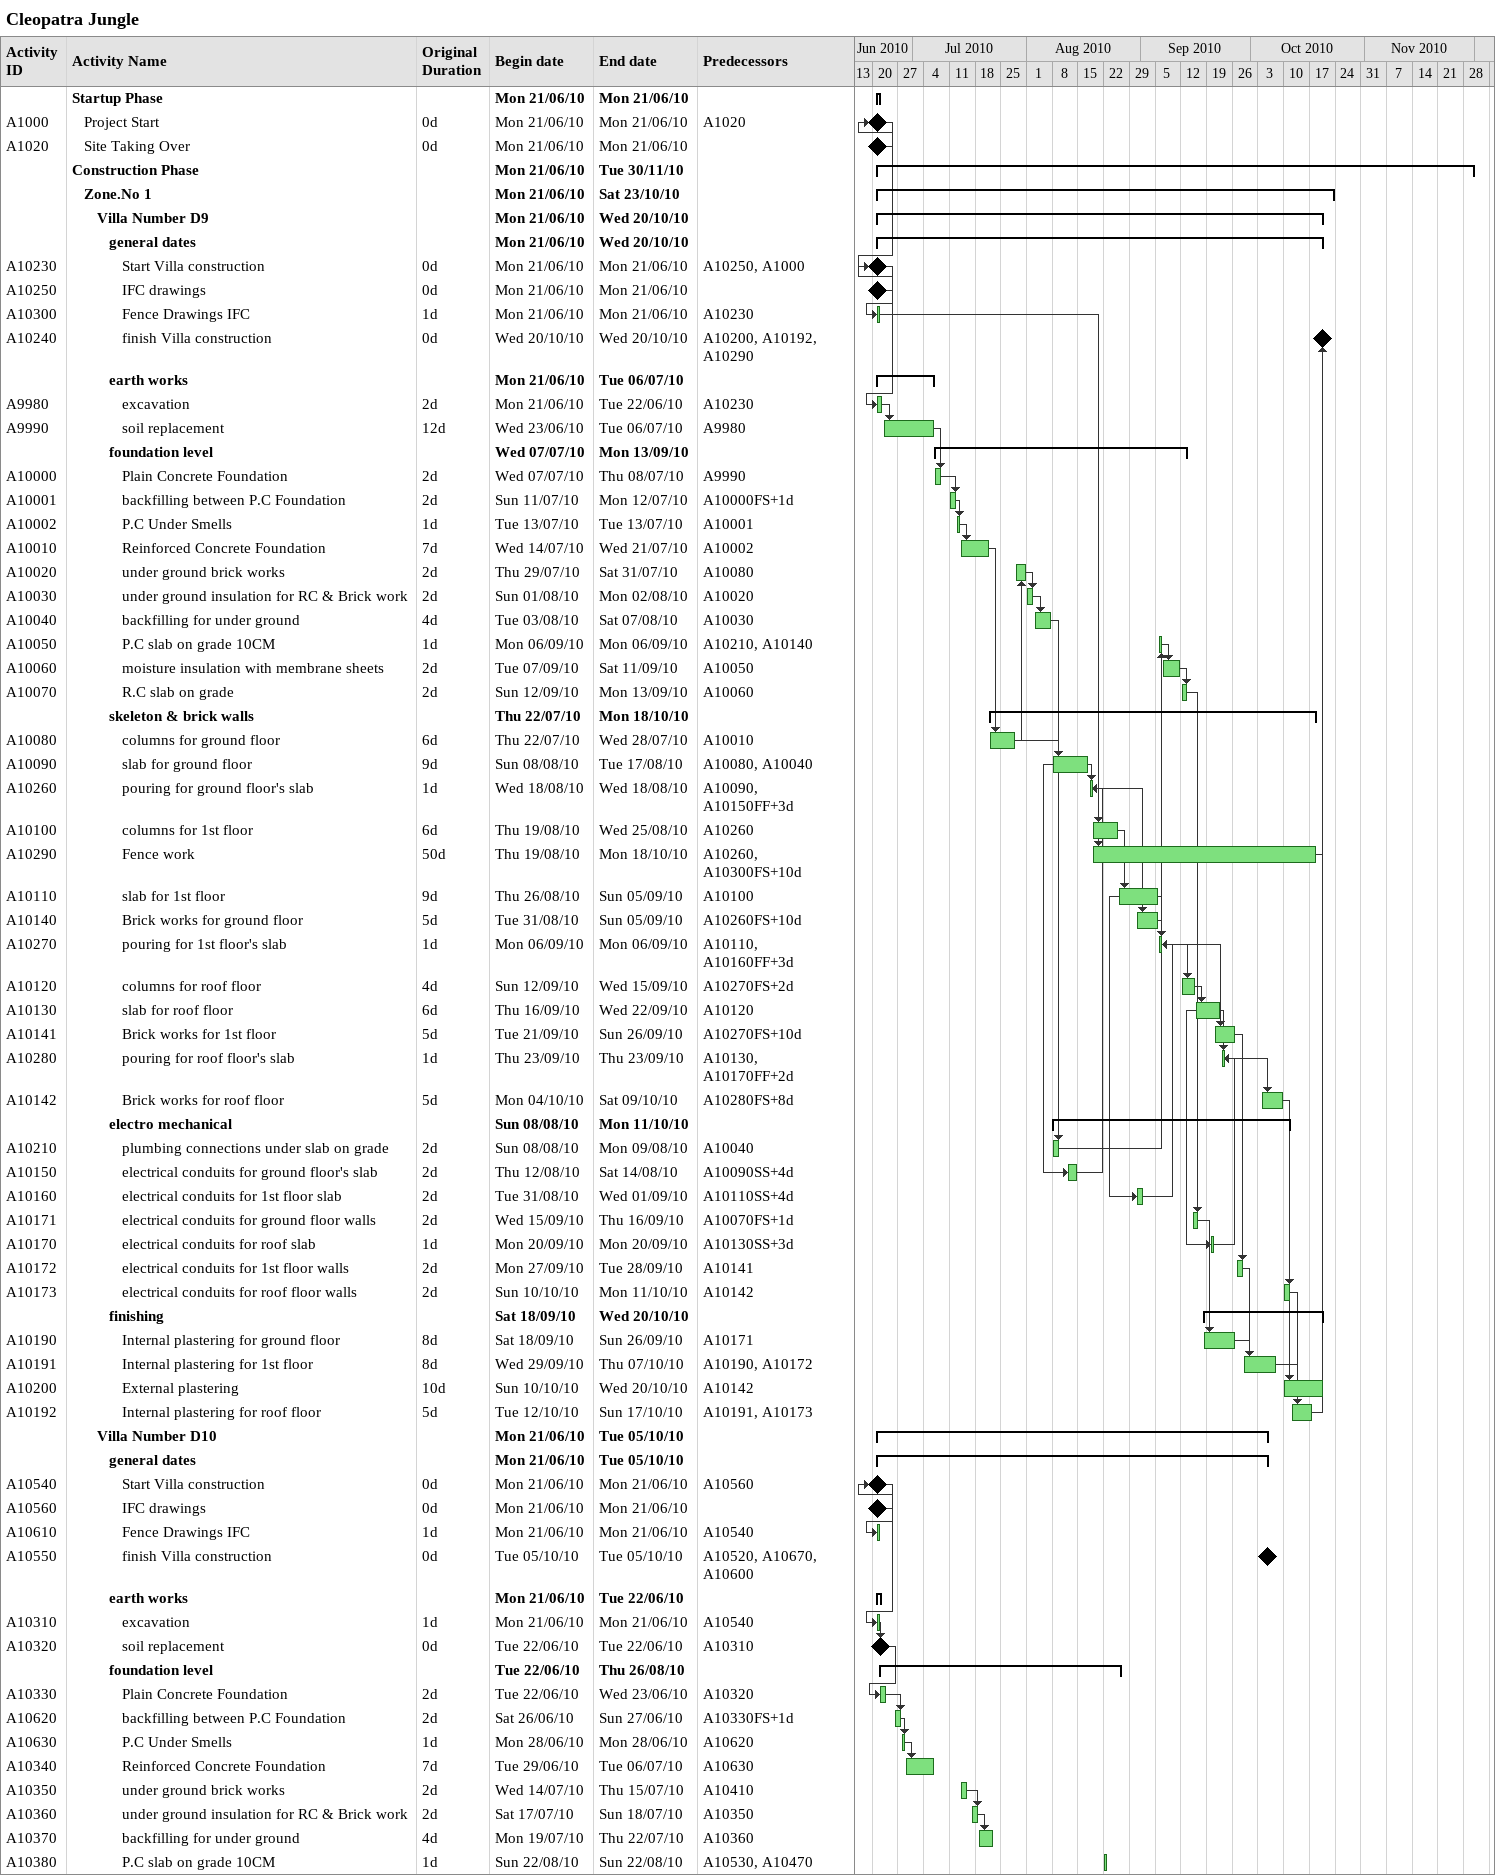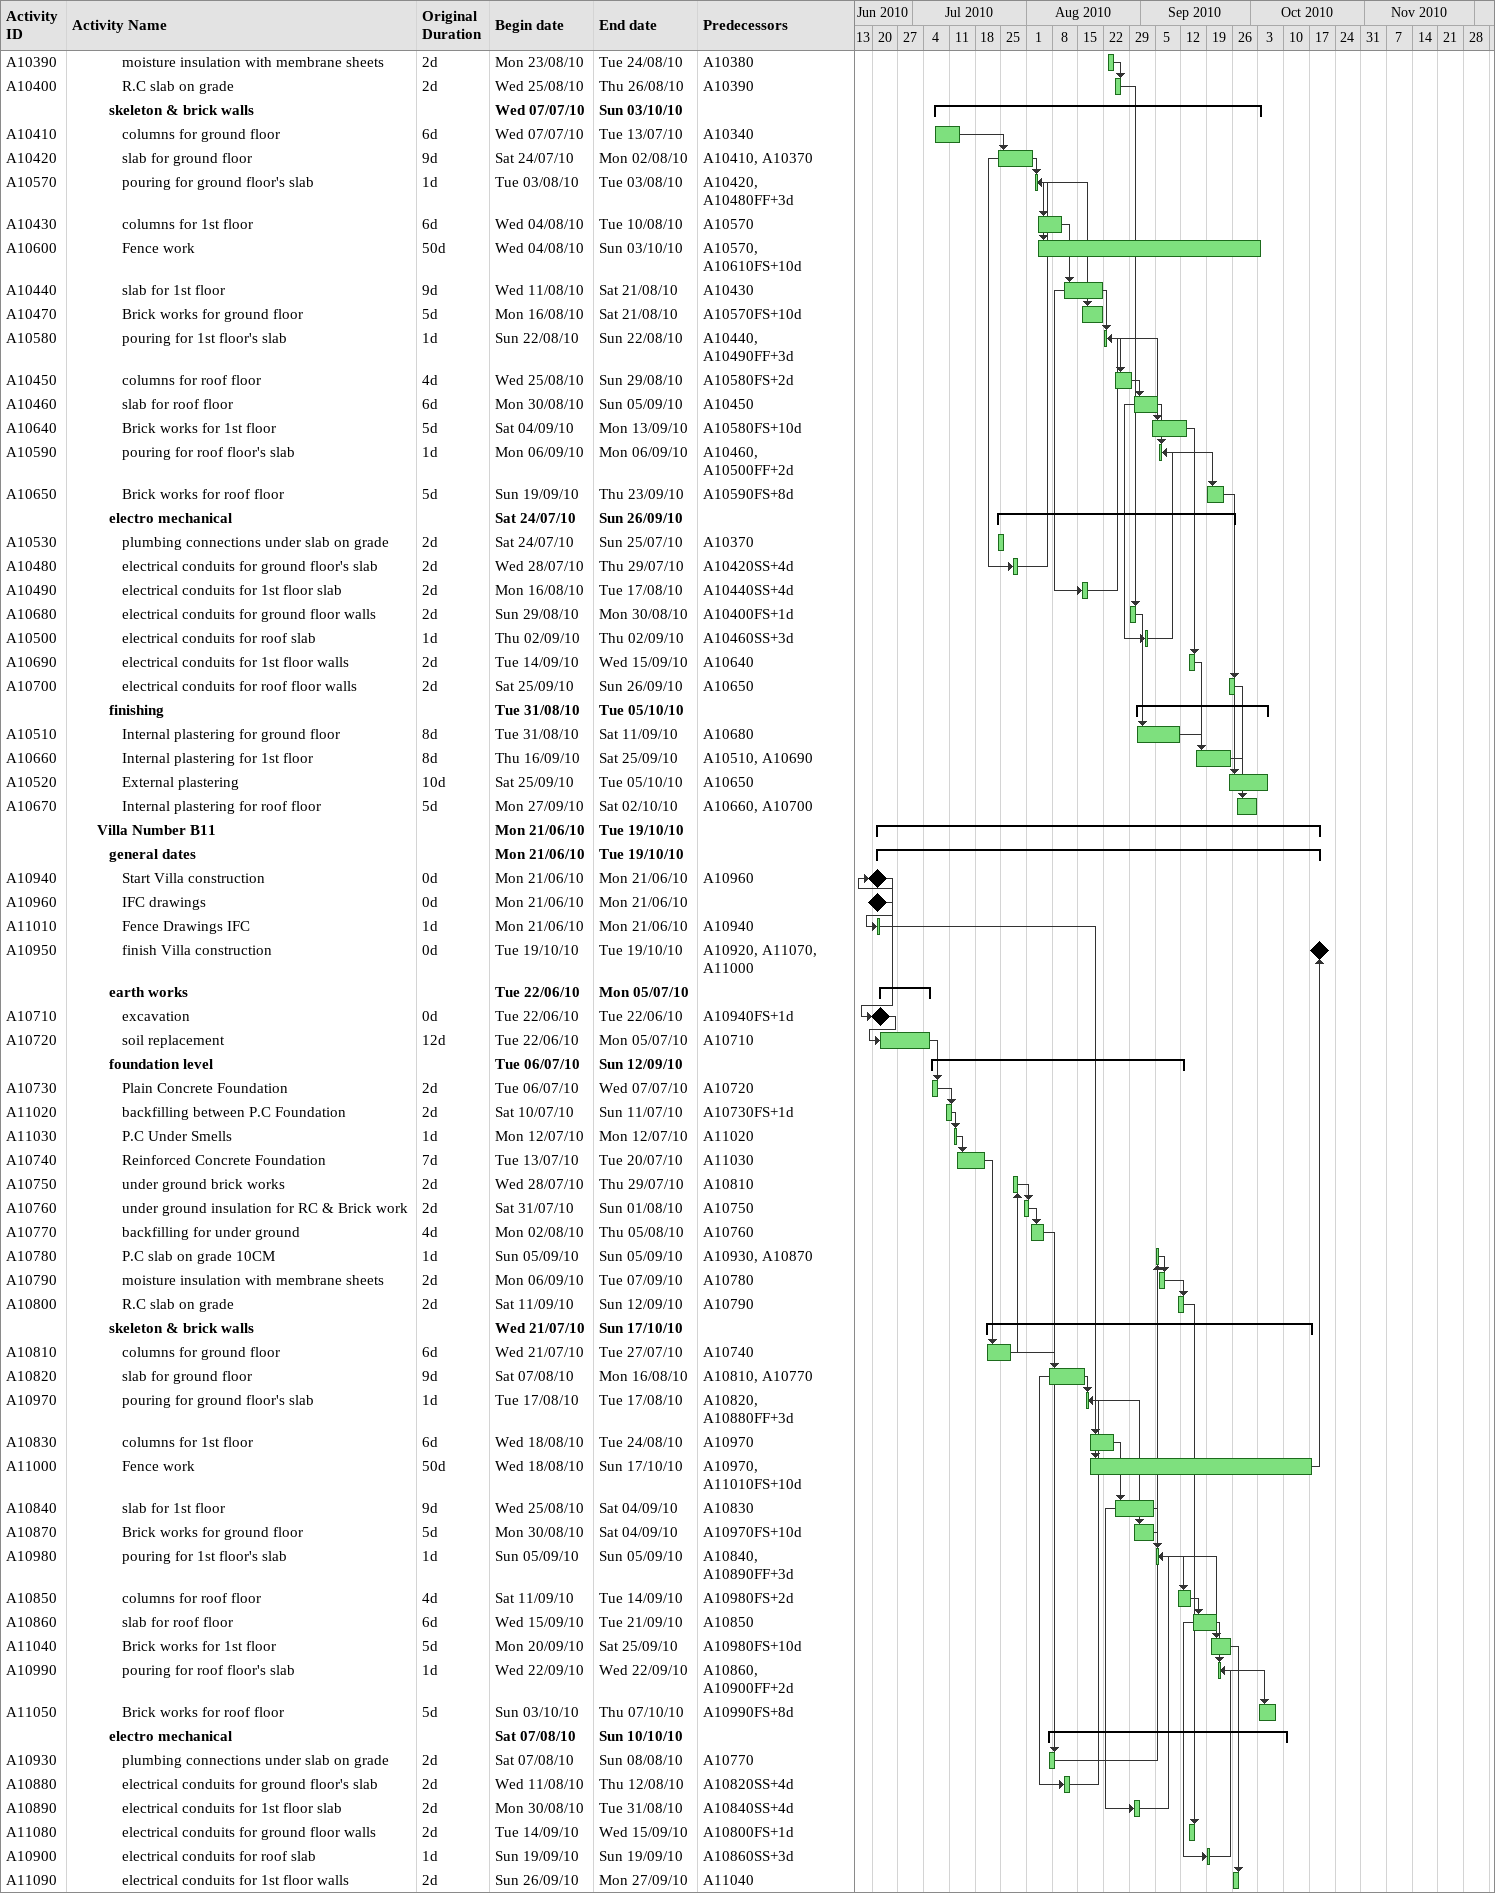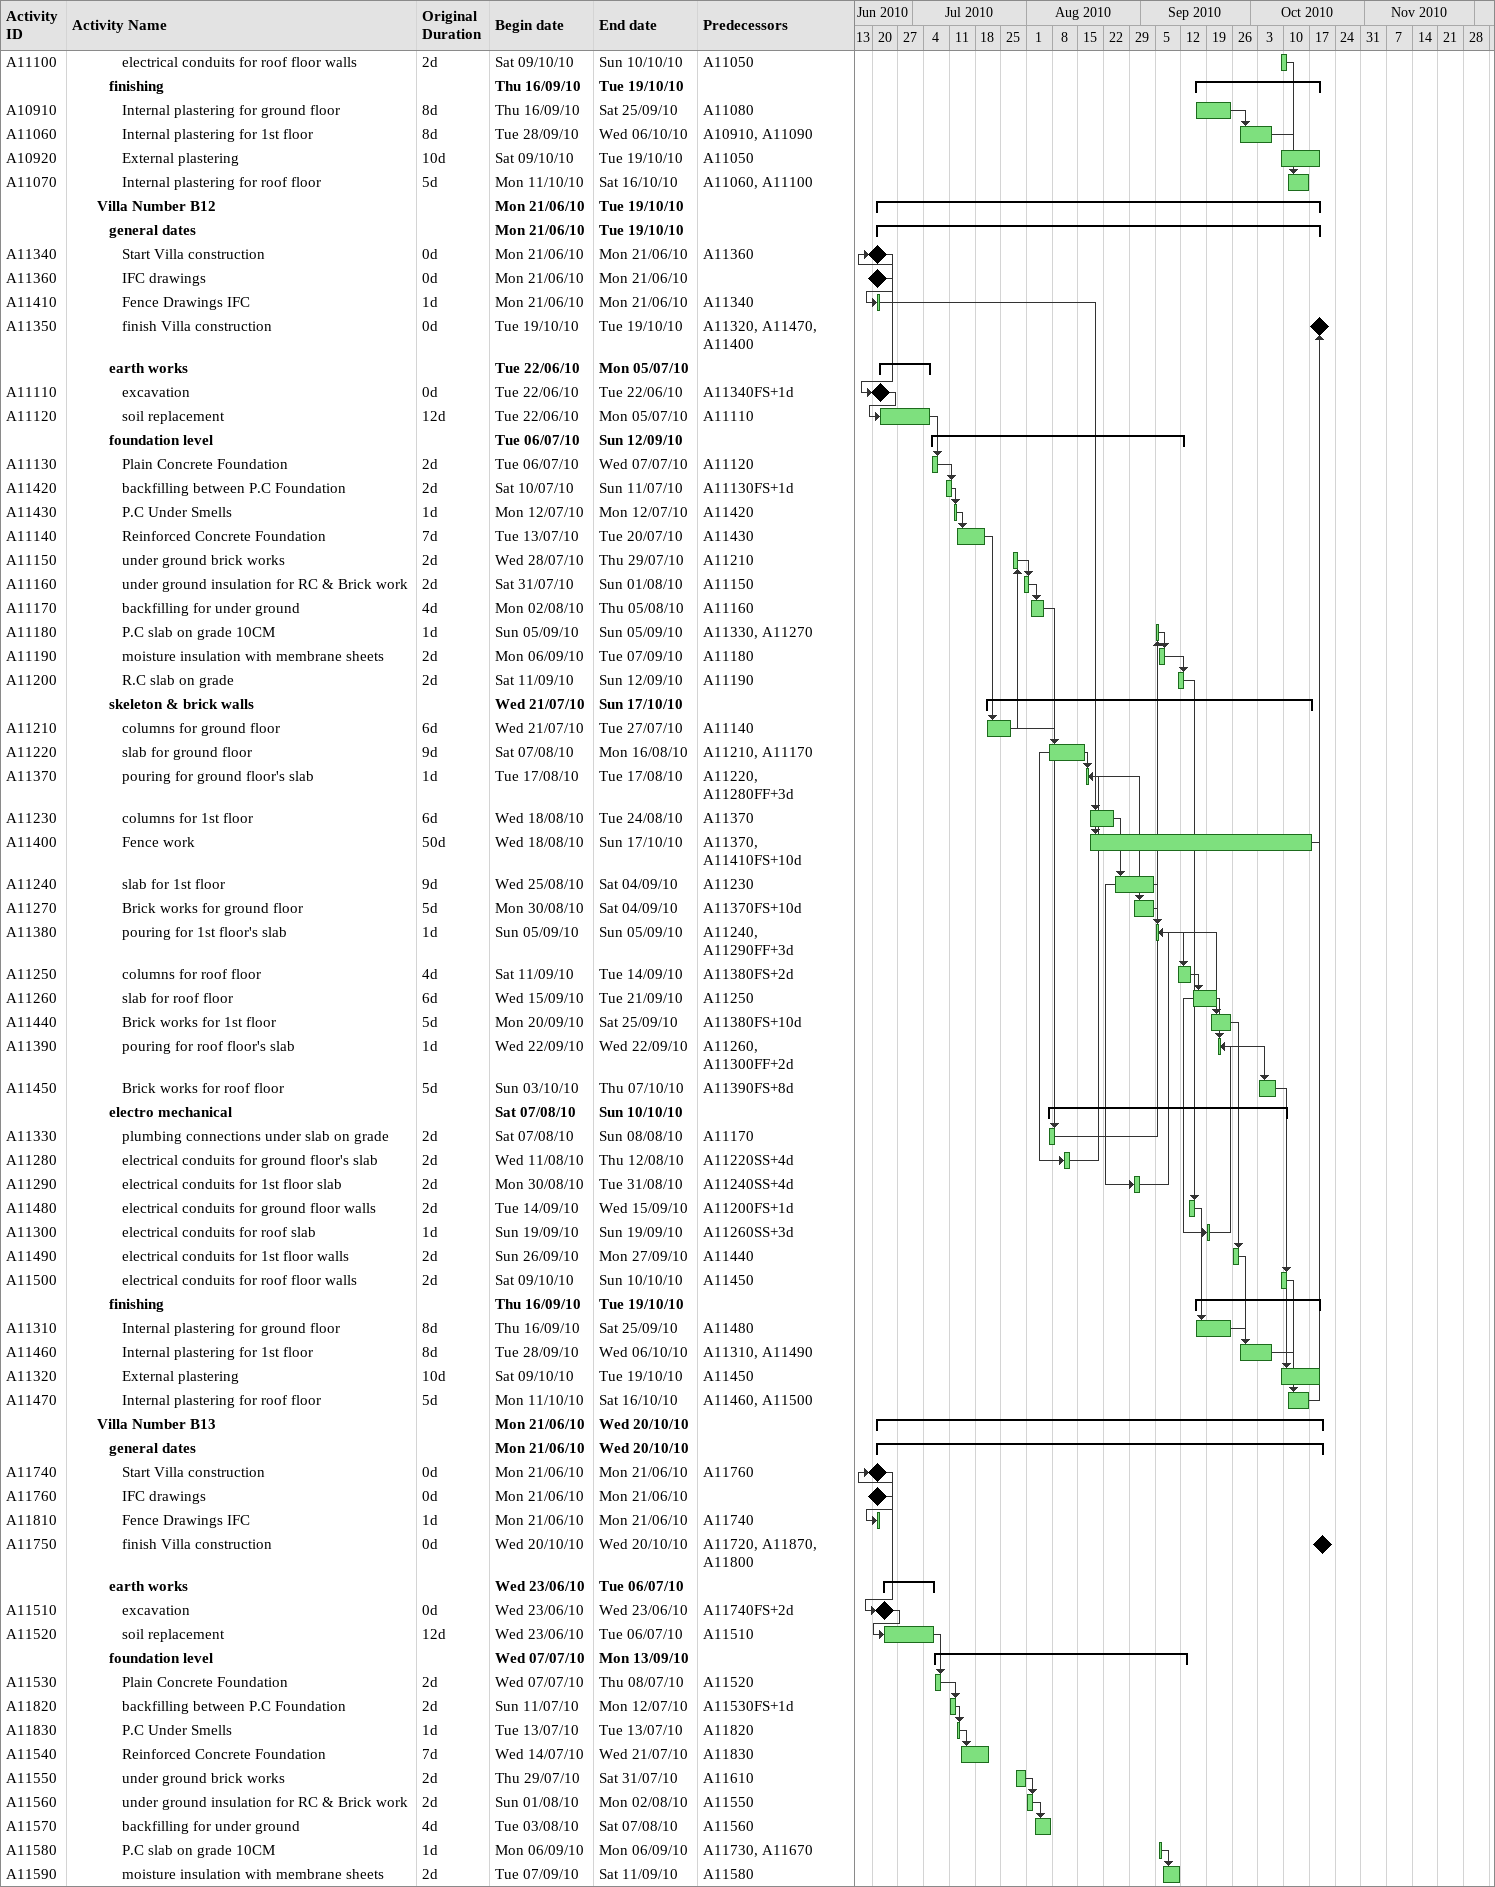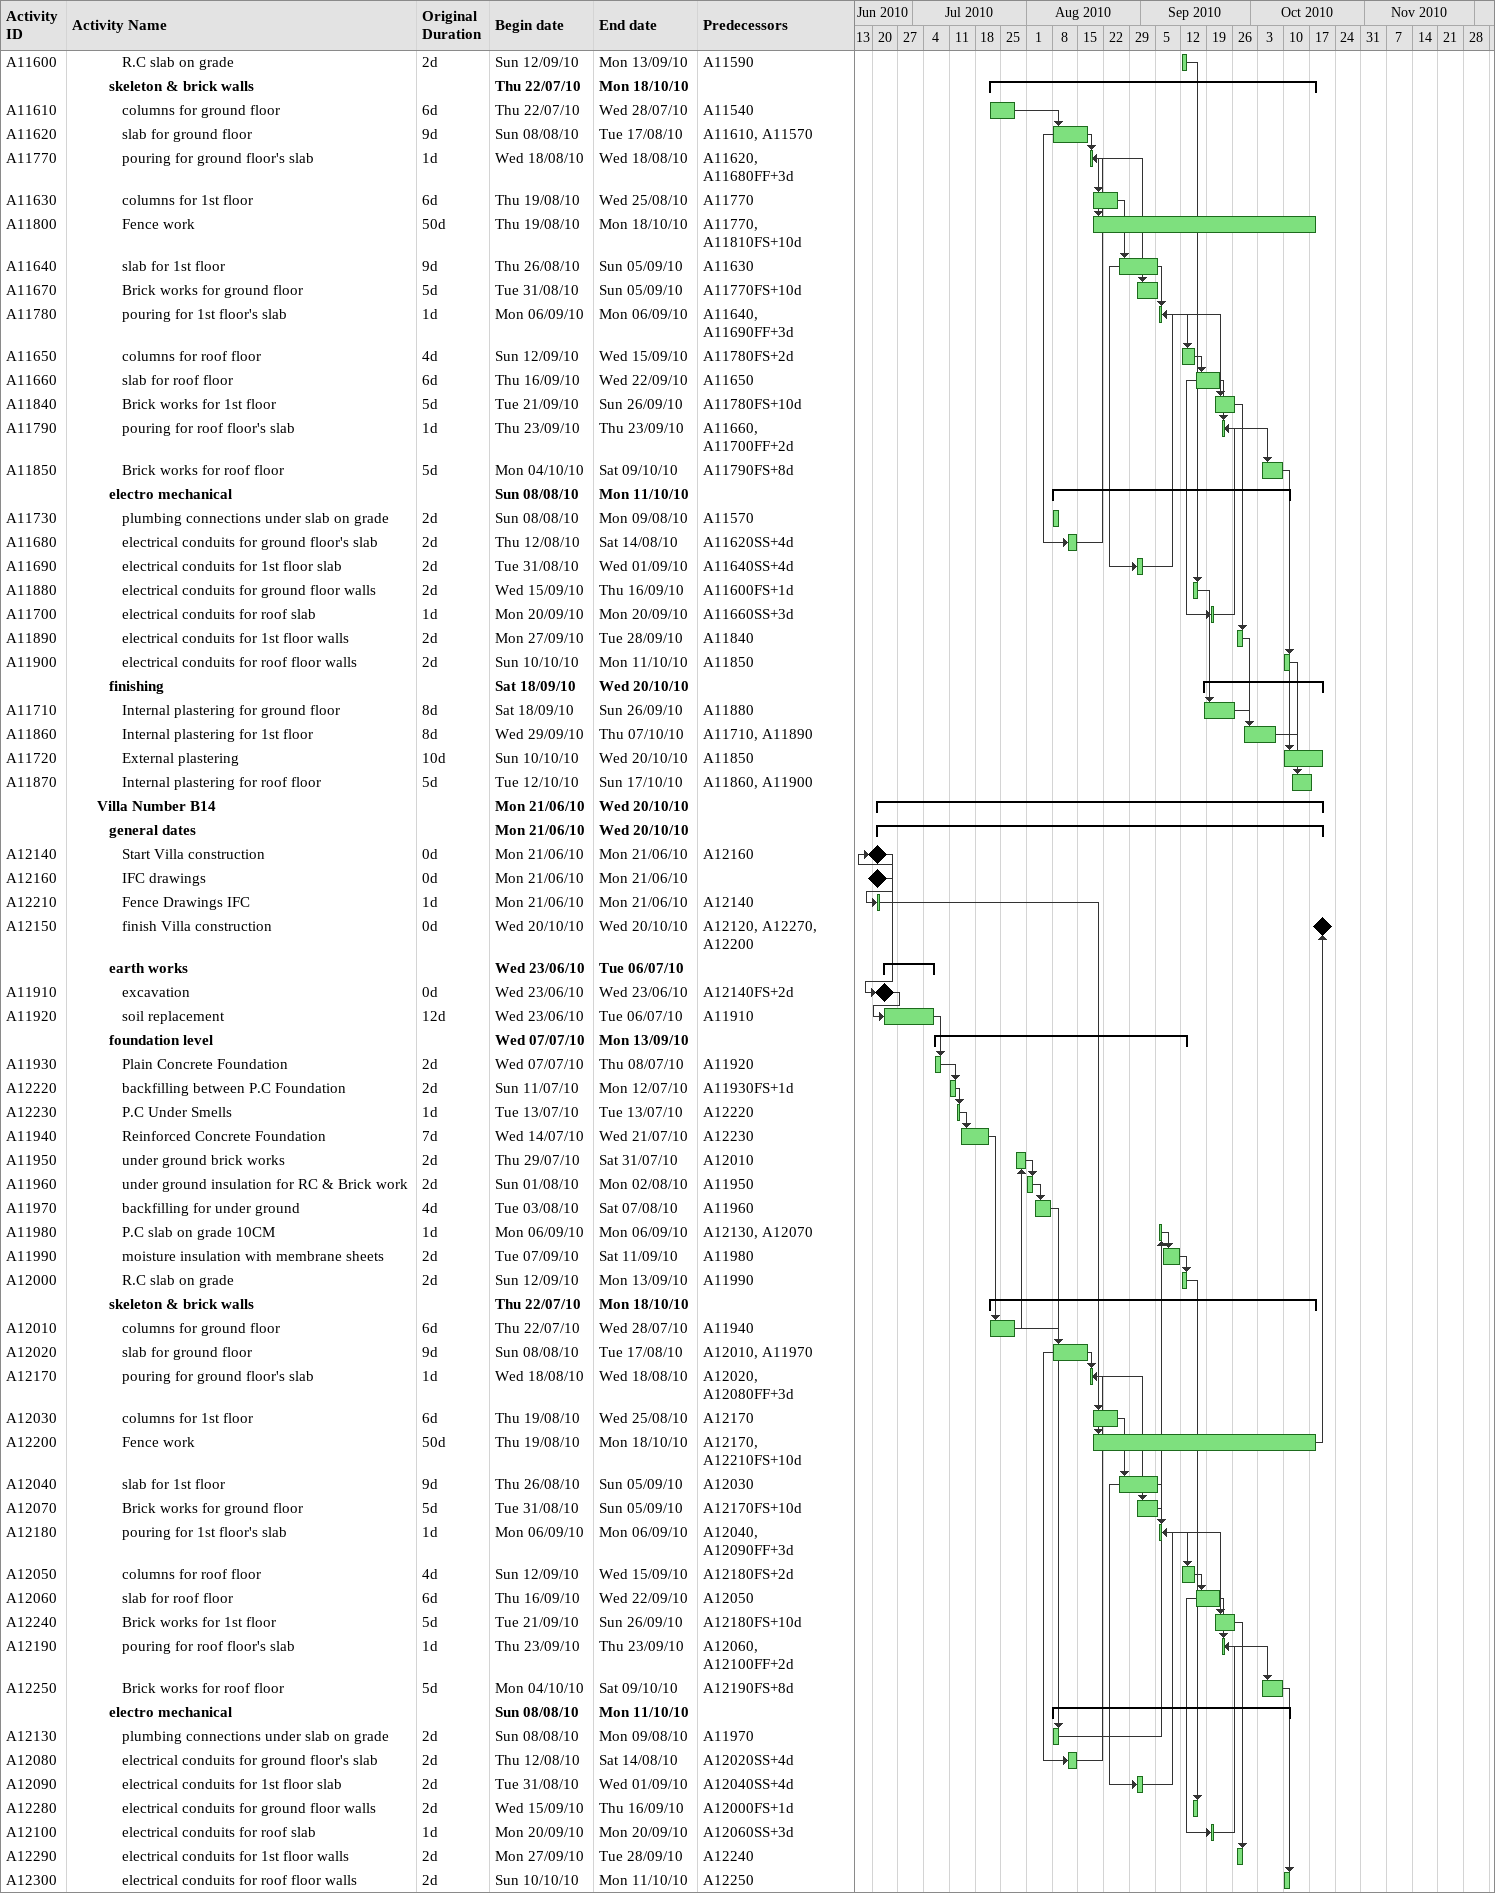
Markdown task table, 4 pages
Cleopatra Jungle

| ID | Level | Task | Original duration | Start | Finish | Predecessors |
|---|---|---|---|---|---|---|
|  | 1 | **Startup Phase** |  | 2010-06-21 | 2010-06-21 |  |
| A1000 | 2 | Project Start | 0d | 2010-06-21 | 2010-06-21 | A1020 |
| A1020 | 2 | Site Taking Over | 0d | 2010-06-21 | 2010-06-21 |  |
|  | 1 | **Construction Phase** |  | 2010-06-21 | 2010-11-30 |  |
|  | 2 | **Zone.No 1** |  | 2010-06-21 | 2010-10-23 |  |
|  | 3 | **Villa Number D9** |  | 2010-06-21 | 2010-10-20 |  |
|  | 4 | **general dates** |  | 2010-06-21 | 2010-10-20 |  |
| A10230 | 5 | Start Villa construction | 0d | 2010-06-21 | 2010-06-21 | A10250, A1000 |
| A10250 | 5 | IFC drawings | 0d | 2010-06-21 | 2010-06-21 |  |
| A10300 | 5 | Fence Drawings IFC | 1d | 2010-06-21 | 2010-06-21 | A10230 |
| A10240 | 5 | finish Villa construction | 0d | 2010-10-20 | 2010-10-20 | A10200, A10192, A10290 |
|  | 4 | **earth works** |  | 2010-06-21 | 2010-07-06 |  |
| A9980 | 5 | excavation | 2d | 2010-06-21 | 2010-06-22 | A10230 |
| A9990 | 5 | soil replacement | 12d | 2010-06-23 | 2010-07-06 | A9980 |
|  | 4 | **foundation level** |  | 2010-07-07 | 2010-09-13 |  |
| A10000 | 5 | Plain Concrete Foundation | 2d | 2010-07-07 | 2010-07-08 | A9990 |
| A10001 | 5 | backfilling between P.C Foundation | 2d | 2010-07-11 | 2010-07-12 | A10000FS+1d |
| A10002 | 5 | P.C Under Smells | 1d | 2010-07-13 | 2010-07-13 | A10001 |
| A10010 | 5 | Reinforced Concrete Foundation | 7d | 2010-07-14 | 2010-07-21 | A10002 |
| A10020 | 5 | under ground brick works | 2d | 2010-07-29 | 2010-07-31 | A10080 |
| A10030 | 5 | under ground insulation for RC & Brick work | 2d | 2010-08-01 | 2010-08-02 | A10020 |
| A10040 | 5 | backfilling for under ground | 4d | 2010-08-03 | 2010-08-07 | A10030 |
| A10050 | 5 | P.C slab on grade 10CM | 1d | 2010-09-06 | 2010-09-06 | A10210, A10140 |
| A10060 | 5 | moisture insulation with membrane sheets | 2d | 2010-09-07 | 2010-09-11 | A10050 |
| A10070 | 5 | R.C slab on grade | 2d | 2010-09-12 | 2010-09-13 | A10060 |
|  | 4 | **skeleton & brick walls** |  | 2010-07-22 | 2010-10-18 |  |
| A10080 | 5 | columns for ground floor | 6d | 2010-07-22 | 2010-07-28 | A10010 |
| A10090 | 5 | slab for ground floor | 9d | 2010-08-08 | 2010-08-17 | A10080, A10040 |
| A10260 | 5 | pouring for ground floor's slab | 1d | 2010-08-18 | 2010-08-18 | A10090, A10150FF+3d |
| A10100 | 5 | columns for 1st floor | 6d | 2010-08-19 | 2010-08-25 | A10260 |
| A10290 | 5 | Fence work | 50d | 2010-08-19 | 2010-10-18 | A10260, A10300FS+10d |
| A10110 | 5 | slab for 1st floor | 9d | 2010-08-26 | 2010-09-05 | A10100 |
| A10140 | 5 | Brick works for ground floor | 5d | 2010-08-31 | 2010-09-05 | A10260FS+10d |
| A10270 | 5 | pouring for 1st floor's slab | 1d | 2010-09-06 | 2010-09-06 | A10110, A10160FF+3d |
| A10120 | 5 | columns for roof floor | 4d | 2010-09-12 | 2010-09-15 | A10270FS+2d |
| A10130 | 5 | slab for roof floor | 6d | 2010-09-16 | 2010-09-22 | A10120 |
| A10141 | 5 | Brick works for 1st floor | 5d | 2010-09-21 | 2010-09-26 | A10270FS+10d |
| A10280 | 5 | pouring for roof floor's slab | 1d | 2010-09-23 | 2010-09-23 | A10130, A10170FF+2d |
| A10142 | 5 | Brick works for roof floor | 5d | 2010-10-04 | 2010-10-09 | A10280FS+8d |
|  | 4 | **electro mechanical** |  | 2010-08-08 | 2010-10-11 |  |
| A10210 | 5 | plumbing connections under slab on grade | 2d | 2010-08-08 | 2010-08-09 | A10040 |
| A10150 | 5 | electrical conduits for ground floor's slab | 2d | 2010-08-12 | 2010-08-14 | A10090SS+4d |
| A10160 | 5 | electrical conduits for 1st floor slab | 2d | 2010-08-31 | 2010-09-01 | A10110SS+4d |
| A10171 | 5 | electrical conduits for ground floor walls | 2d | 2010-09-15 | 2010-09-16 | A10070FS+1d |
| A10170 | 5 | electrical conduits for roof slab | 1d | 2010-09-20 | 2010-09-20 | A10130SS+3d |
| A10172 | 5 | electrical conduits for 1st floor walls | 2d | 2010-09-27 | 2010-09-28 | A10141 |
| A10173 | 5 | electrical conduits for roof floor walls | 2d | 2010-10-10 | 2010-10-11 | A10142 |
|  | 4 | **finishing** |  | 2010-09-18 | 2010-10-20 |  |
| A10190 | 5 | Internal plastering for ground floor | 8d | 2010-09-18 | 2010-09-26 | A10171 |
| A10191 | 5 | Internal plastering for 1st floor | 8d | 2010-09-29 | 2010-10-07 | A10190, A10172 |
| A10200 | 5 | External plastering | 10d | 2010-10-10 | 2010-10-20 | A10142 |
| A10192 | 5 | Internal plastering for roof floor | 5d | 2010-10-12 | 2010-10-17 | A10191, A10173 |
|  | 3 | **Villa Number D10** |  | 2010-06-21 | 2010-10-05 |  |
|  | 4 | **general dates** |  | 2010-06-21 | 2010-10-05 |  |
| A10540 | 5 | Start Villa construction | 0d | 2010-06-21 | 2010-06-21 | A10560 |
| A10560 | 5 | IFC drawings | 0d | 2010-06-21 | 2010-06-21 |  |
| A10610 | 5 | Fence Drawings IFC | 1d | 2010-06-21 | 2010-06-21 | A10540 |
| A10550 | 5 | finish Villa construction | 0d | 2010-10-05 | 2010-10-05 | A10520, A10670, A10600 |
|  | 4 | **earth works** |  | 2010-06-21 | 2010-06-22 |  |
| A10310 | 5 | excavation | 1d | 2010-06-21 | 2010-06-21 | A10540 |
| A10320 | 5 | soil replacement | 0d | 2010-06-22 | 2010-06-22 | A10310 |
|  | 4 | **foundation level** |  | 2010-06-22 | 2010-08-26 |  |
| A10330 | 5 | Plain Concrete Foundation | 2d | 2010-06-22 | 2010-06-23 | A10320 |
| A10620 | 5 | backfilling between P.C Foundation | 2d | 2010-06-26 | 2010-06-27 | A10330FS+1d |
| A10630 | 5 | P.C Under Smells | 1d | 2010-06-28 | 2010-06-28 | A10620 |
| A10340 | 5 | Reinforced Concrete Foundation | 7d | 2010-06-29 | 2010-07-06 | A10630 |
| A10350 | 5 | under ground brick works | 2d | 2010-07-14 | 2010-07-15 | A10410 |
| A10360 | 5 | under ground insulation for RC & Brick work | 2d | 2010-07-17 | 2010-07-18 | A10350 |
| A10370 | 5 | backfilling for under ground | 4d | 2010-07-19 | 2010-07-22 | A10360 |
| A10380 | 5 | P.C slab on grade 10CM | 1d | 2010-08-22 | 2010-08-22 | A10530, A10470 |
| A10390 | 5 | moisture insulation with membrane sheets | 2d | 2010-08-23 | 2010-08-24 | A10380 |
| A10400 | 5 | R.C slab on grade | 2d | 2010-08-25 | 2010-08-26 | A10390 |
|  | 4 | **skeleton & brick walls** |  | 2010-07-07 | 2010-10-03 |  |
| A10410 | 5 | columns for ground floor | 6d | 2010-07-07 | 2010-07-13 | A10340 |
| A10420 | 5 | slab for ground floor | 9d | 2010-07-24 | 2010-08-02 | A10410, A10370 |
| A10570 | 5 | pouring for ground floor's slab | 1d | 2010-08-03 | 2010-08-03 | A10420, A10480FF+3d |
| A10430 | 5 | columns for 1st floor | 6d | 2010-08-04 | 2010-08-10 | A10570 |
| A10600 | 5 | Fence work | 50d | 2010-08-04 | 2010-10-03 | A10570, A10610FS+10d |
| A10440 | 5 | slab for 1st floor | 9d | 2010-08-11 | 2010-08-21 | A10430 |
| A10470 | 5 | Brick works for ground floor | 5d | 2010-08-16 | 2010-08-21 | A10570FS+10d |
| A10580 | 5 | pouring for 1st floor's slab | 1d | 2010-08-22 | 2010-08-22 | A10440, A10490FF+3d |
| A10450 | 5 | columns for roof floor | 4d | 2010-08-25 | 2010-08-29 | A10580FS+2d |
| A10460 | 5 | slab for roof floor | 6d | 2010-08-30 | 2010-09-05 | A10450 |
| A10640 | 5 | Brick works for 1st floor | 5d | 2010-09-04 | 2010-09-13 | A10580FS+10d |
| A10590 | 5 | pouring for roof floor's slab | 1d | 2010-09-06 | 2010-09-06 | A10460, A10500FF+2d |
| A10650 | 5 | Brick works for roof floor | 5d | 2010-09-19 | 2010-09-23 | A10590FS+8d |
|  | 4 | **electro mechanical** |  | 2010-07-24 | 2010-09-26 |  |
| A10530 | 5 | plumbing connections under slab on grade | 2d | 2010-07-24 | 2010-07-25 | A10370 |
| A10480 | 5 | electrical conduits for ground floor's slab | 2d | 2010-07-28 | 2010-07-29 | A10420SS+4d |
| A10490 | 5 | electrical conduits for 1st floor slab | 2d | 2010-08-16 | 2010-08-17 | A10440SS+4d |
| A10680 | 5 | electrical conduits for ground floor walls | 2d | 2010-08-29 | 2010-08-30 | A10400FS+1d |
| A10500 | 5 | electrical conduits for roof slab | 1d | 2010-09-02 | 2010-09-02 | A10460SS+3d |
| A10690 | 5 | electrical conduits for 1st floor walls | 2d | 2010-09-14 | 2010-09-15 | A10640 |
| A10700 | 5 | electrical conduits for roof floor walls | 2d | 2010-09-25 | 2010-09-26 | A10650 |
|  | 4 | **finishing** |  | 2010-08-31 | 2010-10-05 |  |
| A10510 | 5 | Internal plastering for ground floor | 8d | 2010-08-31 | 2010-09-11 | A10680 |
| A10660 | 5 | Internal plastering for 1st floor | 8d | 2010-09-16 | 2010-09-25 | A10510, A10690 |
| A10520 | 5 | External plastering | 10d | 2010-09-25 | 2010-10-05 | A10650 |
| A10670 | 5 | Internal plastering for roof floor | 5d | 2010-09-27 | 2010-10-02 | A10660, A10700 |
|  | 3 | **Villa Number B11** |  | 2010-06-21 | 2010-10-19 |  |
|  | 4 | **general dates** |  | 2010-06-21 | 2010-10-19 |  |
| A10940 | 5 | Start Villa construction | 0d | 2010-06-21 | 2010-06-21 | A10960 |
| A10960 | 5 | IFC drawings | 0d | 2010-06-21 | 2010-06-21 |  |
| A11010 | 5 | Fence Drawings IFC | 1d | 2010-06-21 | 2010-06-21 | A10940 |
| A10950 | 5 | finish Villa construction | 0d | 2010-10-19 | 2010-10-19 | A10920, A11070, A11000 |
|  | 4 | **earth works** |  | 2010-06-22 | 2010-07-05 |  |
| A10710 | 5 | excavation | 0d | 2010-06-22 | 2010-06-22 | A10940FS+1d |
| A10720 | 5 | soil replacement | 12d | 2010-06-22 | 2010-07-05 | A10710 |
|  | 4 | **foundation level** |  | 2010-07-06 | 2010-09-12 |  |
| A10730 | 5 | Plain Concrete Foundation | 2d | 2010-07-06 | 2010-07-07 | A10720 |
| A11020 | 5 | backfilling between P.C Foundation | 2d | 2010-07-10 | 2010-07-11 | A10730FS+1d |
| A11030 | 5 | P.C Under Smells | 1d | 2010-07-12 | 2010-07-12 | A11020 |
| A10740 | 5 | Reinforced Concrete Foundation | 7d | 2010-07-13 | 2010-07-20 | A11030 |
| A10750 | 5 | under ground brick works | 2d | 2010-07-28 | 2010-07-29 | A10810 |
| A10760 | 5 | under ground insulation for RC & Brick work | 2d | 2010-07-31 | 2010-08-01 | A10750 |
| A10770 | 5 | backfilling for under ground | 4d | 2010-08-02 | 2010-08-05 | A10760 |
| A10780 | 5 | P.C slab on grade 10CM | 1d | 2010-09-05 | 2010-09-05 | A10930, A10870 |
| A10790 | 5 | moisture insulation with membrane sheets | 2d | 2010-09-06 | 2010-09-07 | A10780 |
| A10800 | 5 | R.C slab on grade | 2d | 2010-09-11 | 2010-09-12 | A10790 |
|  | 4 | **skeleton & brick walls** |  | 2010-07-21 | 2010-10-17 |  |
| A10810 | 5 | columns for ground floor | 6d | 2010-07-21 | 2010-07-27 | A10740 |
| A10820 | 5 | slab for ground floor | 9d | 2010-08-07 | 2010-08-16 | A10810, A10770 |
| A10970 | 5 | pouring for ground floor's slab | 1d | 2010-08-17 | 2010-08-17 | A10820, A10880FF+3d |
| A10830 | 5 | columns for 1st floor | 6d | 2010-08-18 | 2010-08-24 | A10970 |
| A11000 | 5 | Fence work | 50d | 2010-08-18 | 2010-10-17 | A10970, A11010FS+10d |
| A10840 | 5 | slab for 1st floor | 9d | 2010-08-25 | 2010-09-04 | A10830 |
| A10870 | 5 | Brick works for ground floor | 5d | 2010-08-30 | 2010-09-04 | A10970FS+10d |
| A10980 | 5 | pouring for 1st floor's slab | 1d | 2010-09-05 | 2010-09-05 | A10840, A10890FF+3d |
| A10850 | 5 | columns for roof floor | 4d | 2010-09-11 | 2010-09-14 | A10980FS+2d |
| A10860 | 5 | slab for roof floor | 6d | 2010-09-15 | 2010-09-21 | A10850 |
| A11040 | 5 | Brick works for 1st floor | 5d | 2010-09-20 | 2010-09-25 | A10980FS+10d |
| A10990 | 5 | pouring for roof floor's slab | 1d | 2010-09-22 | 2010-09-22 | A10860, A10900FF+2d |
| A11050 | 5 | Brick works for roof floor | 5d | 2010-10-03 | 2010-10-07 | A10990FS+8d |
|  | 4 | **electro mechanical** |  | 2010-08-07 | 2010-10-10 |  |
| A10930 | 5 | plumbing connections under slab on grade | 2d | 2010-08-07 | 2010-08-08 | A10770 |
| A10880 | 5 | electrical conduits for ground floor's slab | 2d | 2010-08-11 | 2010-08-12 | A10820SS+4d |
| A10890 | 5 | electrical conduits for 1st floor slab | 2d | 2010-08-30 | 2010-08-31 | A10840SS+4d |
| A11080 | 5 | electrical conduits for ground floor walls | 2d | 2010-09-14 | 2010-09-15 | A10800FS+1d |
| A10900 | 5 | electrical conduits for roof slab | 1d | 2010-09-19 | 2010-09-19 | A10860SS+3d |
| A11090 | 5 | electrical conduits for 1st floor walls | 2d | 2010-09-26 | 2010-09-27 | A11040 |
| A11100 | 5 | electrical conduits for roof floor walls | 2d | 2010-10-09 | 2010-10-10 | A11050 |
|  | 4 | **finishing** |  | 2010-09-16 | 2010-10-19 |  |
| A10910 | 5 | Internal plastering for ground floor | 8d | 2010-09-16 | 2010-09-25 | A11080 |
| A11060 | 5 | Internal plastering for 1st floor | 8d | 2010-09-28 | 2010-10-06 | A10910, A11090 |
| A10920 | 5 | External plastering | 10d | 2010-10-09 | 2010-10-19 | A11050 |
| A11070 | 5 | Internal plastering for roof floor | 5d | 2010-10-11 | 2010-10-16 | A11060, A11100 |
|  | 3 | **Villa Number B12** |  | 2010-06-21 | 2010-10-19 |  |
|  | 4 | **general dates** |  | 2010-06-21 | 2010-10-19 |  |
| A11340 | 5 | Start Villa construction | 0d | 2010-06-21 | 2010-06-21 | A11360 |
| A11360 | 5 | IFC drawings | 0d | 2010-06-21 | 2010-06-21 |  |
| A11410 | 5 | Fence Drawings IFC | 1d | 2010-06-21 | 2010-06-21 | A11340 |
| A11350 | 5 | finish Villa construction | 0d | 2010-10-19 | 2010-10-19 | A11320, A11470, A11400 |
|  | 4 | **earth works** |  | 2010-06-22 | 2010-07-05 |  |
| A11110 | 5 | excavation | 0d | 2010-06-22 | 2010-06-22 | A11340FS+1d |
| A11120 | 5 | soil replacement | 12d | 2010-06-22 | 2010-07-05 | A11110 |
|  | 4 | **foundation level** |  | 2010-07-06 | 2010-09-12 |  |
| A11130 | 5 | Plain Concrete Foundation | 2d | 2010-07-06 | 2010-07-07 | A11120 |
| A11420 | 5 | backfilling between P.C Foundation | 2d | 2010-07-10 | 2010-07-11 | A11130FS+1d |
| A11430 | 5 | P.C Under Smells | 1d | 2010-07-12 | 2010-07-12 | A11420 |
| A11140 | 5 | Reinforced Concrete Foundation | 7d | 2010-07-13 | 2010-07-20 | A11430 |
| A11150 | 5 | under ground brick works | 2d | 2010-07-28 | 2010-07-29 | A11210 |
| A11160 | 5 | under ground insulation for RC & Brick work | 2d | 2010-07-31 | 2010-08-01 | A11150 |
| A11170 | 5 | backfilling for under ground | 4d | 2010-08-02 | 2010-08-05 | A11160 |
| A11180 | 5 | P.C slab on grade 10CM | 1d | 2010-09-05 | 2010-09-05 | A11330, A11270 |
| A11190 | 5 | moisture insulation with membrane sheets | 2d | 2010-09-06 | 2010-09-07 | A11180 |
| A11200 | 5 | R.C slab on grade | 2d | 2010-09-11 | 2010-09-12 | A11190 |
|  | 4 | **skeleton & brick walls** |  | 2010-07-21 | 2010-10-17 |  |
| A11210 | 5 | columns for ground floor | 6d | 2010-07-21 | 2010-07-27 | A11140 |
| A11220 | 5 | slab for ground floor | 9d | 2010-08-07 | 2010-08-16 | A11210, A11170 |
| A11370 | 5 | pouring for ground floor's slab | 1d | 2010-08-17 | 2010-08-17 | A11220, A11280FF+3d |
| A11230 | 5 | columns for 1st floor | 6d | 2010-08-18 | 2010-08-24 | A11370 |
| A11400 | 5 | Fence work | 50d | 2010-08-18 | 2010-10-17 | A11370, A11410FS+10d |
| A11240 | 5 | slab for 1st floor | 9d | 2010-08-25 | 2010-09-04 | A11230 |
| A11270 | 5 | Brick works for ground floor | 5d | 2010-08-30 | 2010-09-04 | A11370FS+10d |
| A11380 | 5 | pouring for 1st floor's slab | 1d | 2010-09-05 | 2010-09-05 | A11240, A11290FF+3d |
| A11250 | 5 | columns for roof floor | 4d | 2010-09-11 | 2010-09-14 | A11380FS+2d |
| A11260 | 5 | slab for roof floor | 6d | 2010-09-15 | 2010-09-21 | A11250 |
| A11440 | 5 | Brick works for 1st floor | 5d | 2010-09-20 | 2010-09-25 | A11380FS+10d |
| A11390 | 5 | pouring for roof floor's slab | 1d | 2010-09-22 | 2010-09-22 | A11260, A11300FF+2d |
| A11450 | 5 | Brick works for roof floor | 5d | 2010-10-03 | 2010-10-07 | A11390FS+8d |
|  | 4 | **electro mechanical** |  | 2010-08-07 | 2010-10-10 |  |
| A11330 | 5 | plumbing connections under slab on grade | 2d | 2010-08-07 | 2010-08-08 | A11170 |
| A11280 | 5 | electrical conduits for ground floor's slab | 2d | 2010-08-11 | 2010-08-12 | A11220SS+4d |
| A11290 | 5 | electrical conduits for 1st floor slab | 2d | 2010-08-30 | 2010-08-31 | A11240SS+4d |
| A11480 | 5 | electrical conduits for ground floor walls | 2d | 2010-09-14 | 2010-09-15 | A11200FS+1d |
| A11300 | 5 | electrical conduits for roof slab | 1d | 2010-09-19 | 2010-09-19 | A11260SS+3d |
| A11490 | 5 | electrical conduits for 1st floor walls | 2d | 2010-09-26 | 2010-09-27 | A11440 |
| A11500 | 5 | electrical conduits for roof floor walls | 2d | 2010-10-09 | 2010-10-10 | A11450 |
|  | 4 | **finishing** |  | 2010-09-16 | 2010-10-19 |  |
| A11310 | 5 | Internal plastering for ground floor | 8d | 2010-09-16 | 2010-09-25 | A11480 |
| A11460 | 5 | Internal plastering for 1st floor | 8d | 2010-09-28 | 2010-10-06 | A11310, A11490 |
| A11320 | 5 | External plastering | 10d | 2010-10-09 | 2010-10-19 | A11450 |
| A11470 | 5 | Internal plastering for roof floor | 5d | 2010-10-11 | 2010-10-16 | A11460, A11500 |
|  | 3 | **Villa Number B13** |  | 2010-06-21 | 2010-10-20 |  |
|  | 4 | **general dates** |  | 2010-06-21 | 2010-10-20 |  |
| A11740 | 5 | Start Villa construction | 0d | 2010-06-21 | 2010-06-21 | A11760 |
| A11760 | 5 | IFC drawings | 0d | 2010-06-21 | 2010-06-21 |  |
| A11810 | 5 | Fence Drawings IFC | 1d | 2010-06-21 | 2010-06-21 | A11740 |
| A11750 | 5 | finish Villa construction | 0d | 2010-10-20 | 2010-10-20 | A11720, A11870, A11800 |
|  | 4 | **earth works** |  | 2010-06-23 | 2010-07-06 |  |
| A11510 | 5 | excavation | 0d | 2010-06-23 | 2010-06-23 | A11740FS+2d |
| A11520 | 5 | soil replacement | 12d | 2010-06-23 | 2010-07-06 | A11510 |
|  | 4 | **foundation level** |  | 2010-07-07 | 2010-09-13 |  |
| A11530 | 5 | Plain Concrete Foundation | 2d | 2010-07-07 | 2010-07-08 | A11520 |
| A11820 | 5 | backfilling between P.C Foundation | 2d | 2010-07-11 | 2010-07-12 | A11530FS+1d |
| A11830 | 5 | P.C Under Smells | 1d | 2010-07-13 | 2010-07-13 | A11820 |
| A11540 | 5 | Reinforced Concrete Foundation | 7d | 2010-07-14 | 2010-07-21 | A11830 |
| A11550 | 5 | under ground brick works | 2d | 2010-07-29 | 2010-07-31 | A11610 |
| A11560 | 5 | under ground insulation for RC & Brick work | 2d | 2010-08-01 | 2010-08-02 | A11550 |
| A11570 | 5 | backfilling for under ground | 4d | 2010-08-03 | 2010-08-07 | A11560 |
| A11580 | 5 | P.C slab on grade 10CM | 1d | 2010-09-06 | 2010-09-06 | A11730, A11670 |
| A11590 | 5 | moisture insulation with membrane sheets | 2d | 2010-09-07 | 2010-09-11 | A11580 |
| A11600 | 5 | R.C slab on grade | 2d | 2010-09-12 | 2010-09-13 | A11590 |
|  | 4 | **skeleton & brick walls** |  | 2010-07-22 | 2010-10-18 |  |
| A11610 | 5 | columns for ground floor | 6d | 2010-07-22 | 2010-07-28 | A11540 |
| A11620 | 5 | slab for ground floor | 9d | 2010-08-08 | 2010-08-17 | A11610, A11570 |
| A11770 | 5 | pouring for ground floor's slab | 1d | 2010-08-18 | 2010-08-18 | A11620, A11680FF+3d |
| A11630 | 5 | columns for 1st floor | 6d | 2010-08-19 | 2010-08-25 | A11770 |
| A11800 | 5 | Fence work | 50d | 2010-08-19 | 2010-10-18 | A11770, A11810FS+10d |
| A11640 | 5 | slab for 1st floor | 9d | 2010-08-26 | 2010-09-05 | A11630 |
| A11670 | 5 | Brick works for ground floor | 5d | 2010-08-31 | 2010-09-05 | A11770FS+10d |
| A11780 | 5 | pouring for 1st floor's slab | 1d | 2010-09-06 | 2010-09-06 | A11640, A11690FF+3d |
| A11650 | 5 | columns for roof floor | 4d | 2010-09-12 | 2010-09-15 | A11780FS+2d |
| A11660 | 5 | slab for roof floor | 6d | 2010-09-16 | 2010-09-22 | A11650 |
| A11840 | 5 | Brick works for 1st floor | 5d | 2010-09-21 | 2010-09-26 | A11780FS+10d |
| A11790 | 5 | pouring for roof floor's slab | 1d | 2010-09-23 | 2010-09-23 | A11660, A11700FF+2d |
| A11850 | 5 | Brick works for roof floor | 5d | 2010-10-04 | 2010-10-09 | A11790FS+8d |
|  | 4 | **electro mechanical** |  | 2010-08-08 | 2010-10-11 |  |
| A11730 | 5 | plumbing connections under slab on grade | 2d | 2010-08-08 | 2010-08-09 | A11570 |
| A11680 | 5 | electrical conduits for ground floor's slab | 2d | 2010-08-12 | 2010-08-14 | A11620SS+4d |
| A11690 | 5 | electrical conduits for 1st floor slab | 2d | 2010-08-31 | 2010-09-01 | A11640SS+4d |
| A11880 | 5 | electrical conduits for ground floor walls | 2d | 2010-09-15 | 2010-09-16 | A11600FS+1d |
| A11700 | 5 | electrical conduits for roof slab | 1d | 2010-09-20 | 2010-09-20 | A11660SS+3d |
| A11890 | 5 | electrical conduits for 1st floor walls | 2d | 2010-09-27 | 2010-09-28 | A11840 |
| A11900 | 5 | electrical conduits for roof floor walls | 2d | 2010-10-10 | 2010-10-11 | A11850 |
|  | 4 | **finishing** |  | 2010-09-18 | 2010-10-20 |  |
| A11710 | 5 | Internal plastering for ground floor | 8d | 2010-09-18 | 2010-09-26 | A11880 |
| A11860 | 5 | Internal plastering for 1st floor | 8d | 2010-09-29 | 2010-10-07 | A11710, A11890 |
| A11720 | 5 | External plastering | 10d | 2010-10-10 | 2010-10-20 | A11850 |
| A11870 | 5 | Internal plastering for roof floor | 5d | 2010-10-12 | 2010-10-17 | A11860, A11900 |
|  | 3 | **Villa Number B14** |  | 2010-06-21 | 2010-10-20 |  |
|  | 4 | **general dates** |  | 2010-06-21 | 2010-10-20 |  |
| A12140 | 5 | Start Villa construction | 0d | 2010-06-21 | 2010-06-21 | A12160 |
| A12160 | 5 | IFC drawings | 0d | 2010-06-21 | 2010-06-21 |  |
| A12210 | 5 | Fence Drawings IFC | 1d | 2010-06-21 | 2010-06-21 | A12140 |
| A12150 | 5 | finish Villa construction | 0d | 2010-10-20 | 2010-10-20 | A12120, A12270, A12200 |
|  | 4 | **earth works** |  | 2010-06-23 | 2010-07-06 |  |
| A11910 | 5 | excavation | 0d | 2010-06-23 | 2010-06-23 | A12140FS+2d |
| A11920 | 5 | soil replacement | 12d | 2010-06-23 | 2010-07-06 | A11910 |
|  | 4 | **foundation level** |  | 2010-07-07 | 2010-09-13 |  |
| A11930 | 5 | Plain Concrete Foundation | 2d | 2010-07-07 | 2010-07-08 | A11920 |
| A12220 | 5 | backfilling between P.C Foundation | 2d | 2010-07-11 | 2010-07-12 | A11930FS+1d |
| A12230 | 5 | P.C Under Smells | 1d | 2010-07-13 | 2010-07-13 | A12220 |
| A11940 | 5 | Reinforced Concrete Foundation | 7d | 2010-07-14 | 2010-07-21 | A12230 |
| A11950 | 5 | under ground brick works | 2d | 2010-07-29 | 2010-07-31 | A12010 |
| A11960 | 5 | under ground insulation for RC & Brick work | 2d | 2010-08-01 | 2010-08-02 | A11950 |
| A11970 | 5 | backfilling for under ground | 4d | 2010-08-03 | 2010-08-07 | A11960 |
| A11980 | 5 | P.C slab on grade 10CM | 1d | 2010-09-06 | 2010-09-06 | A12130, A12070 |
| A11990 | 5 | moisture insulation with membrane sheets | 2d | 2010-09-07 | 2010-09-11 | A11980 |
| A12000 | 5 | R.C slab on grade | 2d | 2010-09-12 | 2010-09-13 | A11990 |
|  | 4 | **skeleton & brick walls** |  | 2010-07-22 | 2010-10-18 |  |
| A12010 | 5 | columns for ground floor | 6d | 2010-07-22 | 2010-07-28 | A11940 |
| A12020 | 5 | slab for ground floor | 9d | 2010-08-08 | 2010-08-17 | A12010, A11970 |
| A12170 | 5 | pouring for ground floor's slab | 1d | 2010-08-18 | 2010-08-18 | A12020, A12080FF+3d |
| A12030 | 5 | columns for 1st floor | 6d | 2010-08-19 | 2010-08-25 | A12170 |
| A12200 | 5 | Fence work | 50d | 2010-08-19 | 2010-10-18 | A12170, A12210FS+10d |
| A12040 | 5 | slab for 1st floor | 9d | 2010-08-26 | 2010-09-05 | A12030 |
| A12070 | 5 | Brick works for ground floor | 5d | 2010-08-31 | 2010-09-05 | A12170FS+10d |
| A12180 | 5 | pouring for 1st floor's slab | 1d | 2010-09-06 | 2010-09-06 | A12040, A12090FF+3d |
| A12050 | 5 | columns for roof floor | 4d | 2010-09-12 | 2010-09-15 | A12180FS+2d |
| A12060 | 5 | slab for roof floor | 6d | 2010-09-16 | 2010-09-22 | A12050 |
| A12240 | 5 | Brick works for 1st floor | 5d | 2010-09-21 | 2010-09-26 | A12180FS+10d |
| A12190 | 5 | pouring for roof floor's slab | 1d | 2010-09-23 | 2010-09-23 | A12060, A12100FF+2d |
| A12250 | 5 | Brick works for roof floor | 5d | 2010-10-04 | 2010-10-09 | A12190FS+8d |
|  | 4 | **electro mechanical** |  | 2010-08-08 | 2010-10-11 |  |
| A12130 | 5 | plumbing connections under slab on grade | 2d | 2010-08-08 | 2010-08-09 | A11970 |
| A12080 | 5 | electrical conduits for ground floor's slab | 2d | 2010-08-12 | 2010-08-14 | A12020SS+4d |
| A12090 | 5 | electrical conduits for 1st floor slab | 2d | 2010-08-31 | 2010-09-01 | A12040SS+4d |
| A12280 | 5 | electrical conduits for ground floor walls | 2d | 2010-09-15 | 2010-09-16 | A12000FS+1d |
| A12100 | 5 | electrical conduits for roof slab | 1d | 2010-09-20 | 2010-09-20 | A12060SS+3d |
| A12290 | 5 | electrical conduits for 1st floor walls | 2d | 2010-09-27 | 2010-09-28 | A12240 |
| A12300 | 5 | electrical conduits for roof floor walls | 2d | 2010-10-10 | 2010-10-11 | A12250 |
